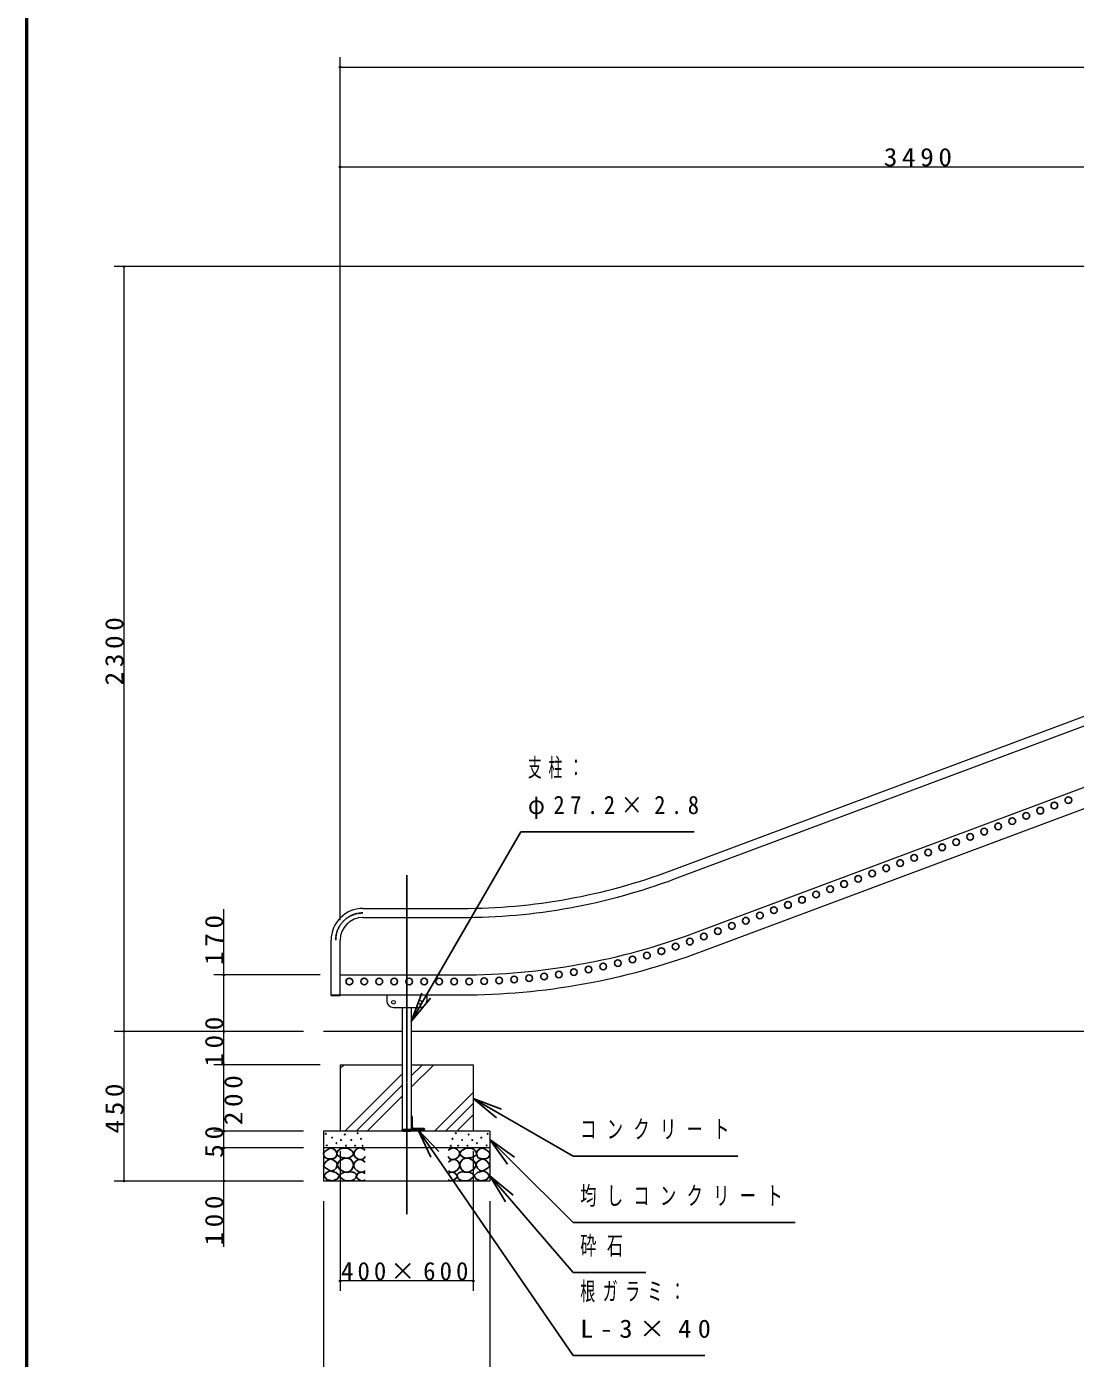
# Model space of a CAD drawing. Units: millimetres at full size. Extents: x -11724 to 54, y -1854 to 8010.
# Drawn here: x -11550 to -8397, y 1453 to 5458 of the extents above; entities that cross this region are included whole.
import ezdxf

# ---------------------------------------------------------------- set-up
doc = ezdxf.new("R2010")
doc.units = ezdxf.units.MM
doc.linetypes.add('USER2', pattern=[6, 3, -1, 1, -1])
for name, color, linetype, lineweight in [('A3図枠', 7, 'Continuous', 25), ('線', 2, 'Continuous', 25), ('補助', 2, 'Continuous', 13)]:
    doc.layers.add(name, color=color, linetype=linetype, lineweight=lineweight)
doc.styles.add('ＭＳ ゴシック', font='')
doc.styles.get('ＭＳ ゴシック').set_extended_font_data('MS Gothic')

# ---------------------------------------------------------------- blocks, each defined once
blk = doc.blocks.new('dimension_origin')
at = {"color": 0, "linetype": 'Continuous', "lineweight": -2}
blk.add_circle((0, 0), 1.25, dxfattribs=at)

msp = doc.modelspace()

# ---------------------------------------------------------------- linework, layer by layer
at = {"layer": 'A3図枠', "lineweight": 50}
msp.add_line((-11550, 8010), (-11550, 0), dxfattribs=at)
at = {"layer": '線', "color": 7, "lineweight": 13}
for p, q in [((-9611.808, 2920.179), (-7302.12, 3783.736)), ((-9602.282, 2894.701), (-7283.365, 3761.709)), ((-9541.767, 2732.844), (-7125.662, 3636.189)), ((-9520.754, 2676.644), (-7125.662, 3572.132)), ((-10538.781, 2806.189), (-10242.181, 2806.189)), ((-10538.781, 2778.989), (-10242.181, 2778.989)), ((-10634.381, 2546.189), (-10634.381, 2710.589)), ((-10607.181, 2546.189), (-10607.181, 2710.589)), ((-10607.181, 2606.189), (-10242.181, 2606.189)), ((-10634.381, 2546.189), (-10242.181, 2546.189)), ((-10467.181, 2546.189), (-10467.181, 2528.189)), ((-10347.181, 2546.189), (-10347.181, 2528.189)), ((-10447.181, 2508.189), (-10367.181, 2508.189)), ((-10447.181, 2508.189), (-10367.181, 2508.189)), ((-10420.781, 2508.189), (-10420.781, 2141.199)), ((-10393.581, 2508.189), (-10393.581, 2141.199)), ((-10420.781, 2436.198), (-10657.181, 2436.198)), ((-6770.462, 2436.198), (-10393.581, 2436.198)), ((-10607.181, 2336.199), (-10420.781, 2336.199)), ((-10607.181, 2336.199), (-10607.181, 2136.199)), ((-10393.581, 2336.199), (-10207.181, 2336.199)), ((-10207.181, 2336.199), (-10207.181, 2136.199)), ((-10657.181, 2136.199), (-10657.181, 1986.199)), ((-10157.181, 2136.199), (-10657.181, 2136.199)), ((-10157.181, 2136.199), (-10157.181, 1986.199)), ((-10157.181, 2086.199), (-10657.181, 2086.199)), ((-10157.181, 1986.199), (-10657.181, 1986.199))]:
    msp.add_line(p, q, dxfattribs=at)
at = {"layer": '線', "color": 20, "linetype": 'USER2'}
msp.add_line((-10407.181, 2906.189), (-10407.181, 1886.199), dxfattribs=at)
at = {"layer": '線'}
for p, q in [((-10634.381, 2546.189), (-10634.381, 2543.889)), ((-10634.381, 2543.889), (-10607.181, 2543.889)), ((-10607.181, 2546.189), (-10607.181, 2543.889)), ((-10392.581, 2181.199), (-10393.581, 2181.199)), ((-10390.581, 2179.199), (-10390.581, 2148.699)), ((-10420.781, 2141.199), (-10393.581, 2141.199)), ((-10420.781, 2139.699), (-10420.781, 2141.199)), ((-10416.459, 2136.199), (-10397.904, 2136.199)), ((-10393.581, 2139.699), (-10393.581, 2141.199)), ((-10353.581, 2141.199), (-10393.581, 2141.199)), ((-10355.581, 2144.199), (-10386.081, 2144.199)), ((-10353.581, 2142.199), (-10353.581, 2141.199))]:
    msp.add_line(p, q, dxfattribs=at)
for points in [[(-10634.733, 2085.601), (-10641.195, 2083.06), (-10647.407, 2079.581), (-10653.265, 2075.543), (-10656.912, 2070.075), (-10655.9, 2062.493), (-10650.892, 2056.134), (-10644.027, 2053.544), (-10636.317, 2053.282), (-10628.705, 2053.887), (-10622.376, 2056.451), (-10618.623, 2061.737), (-10617.306, 2068.174), (-10618.154, 2073.38), (-10621.108, 2078.313), (-10627.268, 2083.141)], [(-10595.309, 2085.692), (-10600.213, 2085.075), (-10605.85, 2082.989), (-10613.821, 2077.201), (-10617.473, 2070.285), (-10616.599, 2066.323), (-10612.878, 2061.906), (-10603.387, 2057.133), (-10593.417, 2055.689), (-10586.066, 2055.516), (-10578.55, 2057.04), (-10570.952, 2061.655), (-10567.198, 2067.852), (-10568.167, 2072.505), (-10572.874, 2077.853), (-10583.543, 2084.059)], [(-10219.054, 2085.692), (-10214.15, 2085.075), (-10208.513, 2082.989), (-10200.541, 2077.201), (-10196.89, 2070.285), (-10197.764, 2066.323), (-10201.485, 2061.906), (-10210.976, 2057.133), (-10220.946, 2055.689), (-10228.297, 2055.516), (-10235.812, 2057.04), (-10243.411, 2061.655), (-10247.165, 2067.852), (-10246.196, 2072.505), (-10241.489, 2077.853), (-10230.82, 2084.059)], [(-10179.63, 2085.601), (-10173.168, 2083.06), (-10166.956, 2079.581), (-10161.098, 2075.543), (-10157.451, 2070.075), (-10158.463, 2062.493), (-10163.47, 2056.134), (-10170.336, 2053.544), (-10178.046, 2053.282), (-10185.658, 2053.887), (-10191.987, 2056.451), (-10195.74, 2061.737), (-10197.057, 2068.174), (-10196.209, 2073.38), (-10193.254, 2078.313), (-10187.095, 2083.141)], [(-10637.267, 2052.649), (-10642.596, 2049.856), (-10648.04, 2045.678), (-10654.489, 2038.858), (-10656.912, 2032.054), (-10653.284, 2027.226), (-10646.773, 2022.865), (-10640.136, 2018.577), (-10633.466, 2016.528), (-10625.821, 2018.974), (-10619.524, 2025.4), (-10616.418, 2033.677), (-10617.94, 2042.193), (-10626.098, 2049.443)], [(-10608.013, 2021.362), (-10595.424, 2014.505), (-10582.064, 2013.523), (-10571.78, 2020.977), (-10566.928, 2032.714), (-10569.208, 2043.492), (-10576.118, 2051.635), (-10584.943, 2055.068), (-10596.119, 2053.797), (-10609.874, 2045.742), (-10615.851, 2034.876), (-10613.215, 2027.683)], [(-10206.35, 2021.362), (-10218.939, 2014.505), (-10232.299, 2013.523), (-10242.582, 2020.977), (-10247.435, 2032.714), (-10245.154, 2043.492), (-10238.245, 2051.635), (-10229.42, 2055.068), (-10218.243, 2053.797), (-10204.489, 2045.742), (-10198.512, 2034.876), (-10201.147, 2027.683)], [(-10177.095, 2052.649), (-10171.766, 2049.856), (-10166.323, 2045.678), (-10159.874, 2038.858), (-10157.451, 2032.054), (-10161.078, 2027.226), (-10167.59, 2022.865), (-10174.227, 2018.577), (-10180.897, 2016.528), (-10188.542, 2018.974), (-10194.839, 2025.4), (-10197.945, 2033.677), (-10196.423, 2042.193), (-10188.265, 2049.443)], [(-10638.087, 2016.716), (-10649.406, 2010.697), (-10656.217, 2001.882), (-10647.731, 1990.612), (-10629.296, 1986.498), (-10614.942, 1992.608), (-10609.517, 2002.98), (-10620.298, 2012.089)], [(-10580.983, 2012.572), (-10588.518, 2013.198), (-10596.66, 2011.761), (-10605.588, 2007.703), (-10609.905, 2002.3), (-10607.218, 1997.618), (-10601.256, 1993.11), (-10594.777, 1989.267), (-10587.47, 1986.894), (-10575.621, 1987.127), (-10565.306, 1991.218), (-10560.602, 1996.026), (-10558.549, 2001.76), (-10559.608, 2006.908), (-10563.684, 2011.49), (-10572.083, 2014.031)], [(-10233.38, 2012.572), (-10225.845, 2013.198), (-10217.703, 2011.761), (-10208.775, 2007.703), (-10204.458, 2002.3), (-10207.145, 1997.618), (-10213.107, 1993.11), (-10219.586, 1989.267), (-10226.893, 1986.894), (-10238.741, 1987.127), (-10249.057, 1991.218), (-10253.76, 1996.026), (-10255.814, 2001.76), (-10254.755, 2006.908), (-10250.679, 2011.49), (-10242.28, 2014.031)], [(-10176.276, 2016.716), (-10164.957, 2010.697), (-10158.146, 2001.882), (-10166.632, 1990.612), (-10185.067, 1986.498), (-10199.421, 1992.608), (-10204.846, 2002.98), (-10194.064, 2012.089)]]:
    msp.add_lwpolyline(points, close=True, dxfattribs=at)
for points in [[(-10532.181, 2079.498), (-10540.609, 2084.353), (-10549.291, 2085.835), (-10554.911, 2084.147), (-10560.064, 2080.448), (-10564.536, 2075.139), (-10566.401, 2068.408), (-10562.733, 2059.637), (-10554.678, 2053.199), (-10546.379, 2050.82), (-10539.152, 2051.932), (-10535.102, 2055.308), (-10532.181, 2059.853)], [(-10282.181, 2079.498), (-10273.754, 2084.353), (-10265.071, 2085.835), (-10259.452, 2084.147), (-10254.299, 2080.448), (-10249.827, 2075.139), (-10247.961, 2068.408), (-10251.63, 2059.637), (-10259.685, 2053.199), (-10267.984, 2050.82), (-10275.211, 2051.932), (-10279.261, 2055.308), (-10282.181, 2059.853)], [(-10532.498, 2043.377), (-10539.639, 2048.839), (-10547.707, 2051.298), (-10554.412, 2050.074), (-10560.381, 2046.229), (-10564.774, 2040.447), (-10566.401, 2033.238), (-10563.737, 2024.63), (-10557.529, 2017.712), (-10549.89, 2013.84), (-10542.321, 2012.959), (-10537.167, 2014.399), (-10532.498, 2017.078)], [(-10281.865, 2043.377), (-10274.724, 2048.839), (-10266.656, 2051.298), (-10259.951, 2050.074), (-10253.982, 2046.229), (-10249.589, 2040.447), (-10247.961, 2033.238), (-10250.626, 2024.63), (-10256.834, 2017.712), (-10264.473, 2013.84), (-10272.042, 2012.959), (-10277.196, 2014.399), (-10281.865, 2017.078)], [(-10532.181, 2008.84), (-10538.199, 2012.159), (-10545.489, 2012.959), (-10554.205, 2008.626), (-10558.48, 2001.87), (-10557.867, 1998.2), (-10554.995, 1993.949), (-10547.832, 1988.477), (-10540.419, 1986.661), (-10536.123, 1987.713), (-10532.181, 1989.829)], [(-10282.181, 2008.84), (-10276.163, 2012.159), (-10268.874, 2012.959), (-10260.157, 2008.626), (-10255.883, 2001.87), (-10256.495, 1998.2), (-10259.368, 1993.949), (-10266.531, 1988.477), (-10273.943, 1986.661), (-10278.24, 1987.713), (-10282.181, 1989.829)]]:
    msp.add_lwpolyline(points, dxfattribs=at)
for centre, radius in [((-8459.931, 3115.974), 10), ((-8417.781, 3131.733), 10), ((-8544.232, 3084.455), 10), ((-8502.081, 3100.215), 10), ((-8670.682, 3037.177), 10), ((-8628.532, 3052.937), 10), ((-8586.382, 3068.696), 10), ((-8754.983, 3005.659), 10), ((-8712.833, 3021.418), 10), ((-8881.434, 2958.381), 10), ((-8839.283, 2974.14), 10), ((-8797.133, 2989.899), 10), ((-8965.734, 2926.862), 10), ((-8923.584, 2942.621), 10), ((-9092.185, 2879.584), 10), ((-9050.035, 2895.343), 10), ((-9007.884, 2911.103), 10), ((-9176.485, 2848.065), 10), ((-9134.335, 2863.825), 10), ((-9302.936, 2800.787), 10), ((-9260.786, 2816.547), 10), ((-9218.636, 2832.306), 10), ((-9429.387, 2753.509), 10), ((-9387.237, 2769.269), 10), ((-9345.086, 2785.028), 10), ((-9513.687, 2721.991), 10), ((-9471.537, 2737.75), 10), ((-9641.568, 2677.546), 10), ((-9598.594, 2691.458), 10), ((-9555.941, 2706.327), 10), ((-9772.207, 2641.622), 10), ((-9728.397, 2652.621), 10), ((-9684.843, 2664.598), 10), ((-10039.232, 2596.41), 10), ((-9994.343, 2601.45), 10), ((-9949.579, 2607.493), 10), ((-9904.961, 2614.536), 10), ((-9860.512, 2622.574), 10), ((-9816.253, 2631.604), 10), ((-10579.681, 2586.189), 10), ((-10534.681, 2586.189), 10), ((-10489.681, 2586.189), 10), ((-10444.681, 2586.189), 10), ((-10399.681, 2586.189), 10), ((-10354.681, 2586.189), 10), ((-10309.681, 2586.189), 10), ((-10264.681, 2586.189), 10), ((-10219.596, 2586.315), 10), ((-10174.415, 2587.326), 10), ((-10129.29, 2589.346), 10), ((-10084.221, 2592.374), 10), ((-10650.575, 2128.376), 1), ((-10593.226, 2126.158), 1), ((-10554.764, 2130.29), 1), ((-10259.598, 2130.29), 1), ((-10221.137, 2126.158), 1), ((-10163.788, 2128.376), 1), ((-10647.407, 2093.522), 1), ((-10631.564, 2116.969), 1), ((-10618.574, 2100.176), 1), ((-10604.632, 2109.681), 1), ((-10589.74, 2092.572), 1), ((-10573.685, 2109.748), 1), ((-10562.062, 2092.719), 1), ((-10544.764, 2113.262), 1), ((-10539.898, 2092.179), 1), ((-10274.465, 2092.179), 1), ((-10269.599, 2113.262), 1), ((-10252.3, 2092.719), 1), ((-10240.677, 2109.748), 1), ((-10224.623, 2092.572), 1), ((-10209.731, 2109.681), 1), ((-10195.789, 2100.176), 1), ((-10182.798, 2116.969), 1), ((-10166.956, 2093.522), 1)]:
    msp.add_circle(centre, radius, dxfattribs=at)
at = {"layer": '線', "color": 7, "lineweight": 13}
for centre in [(-10447.181, 2524.189), (-10367.181, 2524.189)]:
    msp.add_circle(centre, 5.5, dxfattribs=at)
for centre, radius, start, end in [((-10242.181, 4606.189), 1800, 270, 290.5), ((-10242.181, 4606.189), 1827.2, 270, 290.5), ((-10538.781, 2710.589), 95.6, 90, 180), ((-10538.781, 2710.589), 68.4, 90, 180), ((-10242.181, 4606.189), 2000, 270, 290.5), ((-10242.181, 4606.189), 2060, 270, 290.5), ((-10447.181, 2528.189), 20, 180, 270), ((-10447.181, 2528.189), 20, 180, 270), ((-10367.181, 2528.189), 20, 270, 0), ((-10367.181, 2528.189), 20, 270, 0)]:
    msp.add_arc(centre, radius, start, end, dxfattribs=at)
at = {"layer": '線', "color": 20, "linetype": 'USER2'}
msp.add_arc((-10538.781, 2710.589), 82, 90, 180, dxfattribs=at)
at = {"layer": '線'}
for centre, radius, start, end in [((-10392.581, 2179.199), 2, 0, 90), ((-10417.781, 2139.699), 3, 180, 228.59038), ((-10416.459, 2141.199), 5, 228.59038, 270), ((-10397.904, 2141.199), 5, 270, 311.40962), ((-10396.581, 2139.699), 3, 311.40962, 0), ((-10386.081, 2148.699), 4.5, 180, 270), ((-10355.581, 2142.199), 2, 0, 90)]:
    msp.add_arc(centre, radius, start, end, dxfattribs=at)
at = {"layer": '補助'}
for p, q in [((-10607.181, 2770.589), (-10607.181, 5366.189)), ((-10607.181, 5336.189), (-5568.477, 5336.189)), ((-10607.181, 2770.589), (-10607.181, 5066.189)), ((-10607.181, 5036.189), (-7119.662, 5036.189)), ((-7166.062, 4736.189), (-11287.181, 4736.189)), ((-11257.181, 2436.198), (-11257.181, 4736.189)), ((-10957.181, 2436.198), (-10957.181, 2803.76)), ((-10667.181, 2606.189), (-10987.181, 2606.189)), ((-10717.181, 2436.198), (-11287.181, 2436.198)), ((-10717.181, 2436.198), (-11287.181, 2436.198)), ((-11257.181, 1986.199), (-11257.181, 2436.198)), ((-10717.181, 2436.198), (-10987.181, 2436.198)), ((-10717.181, 2436.198), (-10987.181, 2436.198)), ((-10957.181, 2336.199), (-10957.181, 2436.198)), ((-10667.181, 2336.199), (-10987.181, 2336.199)), ((-10667.181, 2336.199), (-10987.181, 2336.199)), ((-10957.181, 2136.199), (-10957.181, 2336.199)), ((-10607.181, 2324.387), (-10595.37, 2336.199)), ((-10393.581, 2268.58), (-10325.962, 2336.199)), ((-10393.581, 2302.256), (-10359.638, 2336.199)), ((-10393.581, 2335.932), (-10393.314, 2336.199)), ((-10593.314, 2136.199), (-10420.781, 2308.732)), ((-10559.638, 2136.199), (-10420.781, 2275.056)), ((-10323.907, 2136.199), (-10207.181, 2252.924)), ((-10525.962, 2136.199), (-10420.781, 2241.38)), ((-10290.231, 2136.199), (-10207.181, 2219.248)), ((-10256.555, 2136.199), (-10207.181, 2185.572)), ((-10717.181, 2136.199), (-10987.181, 2136.199)), ((-10717.181, 2136.199), (-10987.181, 2136.199)), ((-10957.181, 2083.199), (-10957.181, 2139.199)), ((-10717.181, 2086.199), (-10987.181, 2086.199)), ((-10717.181, 2086.199), (-10987.181, 2086.199)), ((-10957.181, 1788.627), (-10957.181, 2086.199)), ((-10607.181, 2076.199), (-10607.181, 1656.199)), ((-10207.181, 2076.199), (-10207.181, 1656.199)), ((-10717.181, 1986.199), (-11287.181, 1986.199)), ((-10717.181, 1986.199), (-10987.181, 1986.199)), ((-10657.181, 1926.199), (-10657.181, 1356.199)), ((-10157.181, 1926.199), (-10157.181, 1356.199)), ((-10207.181, 1686.199), (-10607.181, 1686.199))]:
    msp.add_line(p, q, dxfattribs=at)
at = {"layer": '補助', "lineweight": 25}
for p, q in [((-10348.581, 2544.14), (-10064.492, 3036.198)), ((-10064.492, 3036.198), (-10034.492, 3036.198)), ((-10034.492, 3036.198), (-9542.628, 3036.198)), ((-10361.572, 2551.64), (-10393.581, 2466.198)), ((-10393.581, 2466.198), (-10348.581, 2544.14)), ((-10335.591, 2536.64), (-10393.581, 2466.198)), ((-10136.739, 2176.413), (-10207.181, 2234.404)), ((-10121.739, 2202.394), (-10207.181, 2234.404)), ((-10207.181, 2234.404), (-10129.239, 2189.404)), ((-10129.239, 2189.404), (-9907.181, 2061.199)), ((-10335.045, 2058.495), (-10373.581, 2141.199)), ((-10310.305, 2075.463), (-10373.581, 2141.199)), ((-10373.581, 2141.199), (-10322.675, 2066.979)), ((-10104.148, 2036.953), (-10157.181, 2111.199)), ((-10082.935, 2058.166), (-10157.181, 2111.199)), ((-10157.181, 2111.199), (-10093.542, 2047.559)), ((-10322.675, 2066.979), (-9907.181, 1461.199)), ((-10093.542, 2047.559), (-9907.181, 1861.199)), ((-9907.181, 2061.199), (-9877.181, 2061.199)), ((-9877.181, 2061.199), (-9411.228, 2061.199)), ((-10109.869, 1923.866), (-10157.181, 2001.882)), ((-10087.124, 1943.427), (-10157.181, 2001.882)), ((-10157.181, 2001.882), (-10098.496, 1933.646)), ((-10098.496, 1933.646), (-9907.181, 1711.199)), ((-9907.181, 1861.199), (-9877.181, 1861.199)), ((-9877.181, 1861.199), (-9239.438, 1861.199)), ((-9907.181, 1711.199), (-9877.181, 1711.199)), ((-9877.181, 1711.199), (-9688.556, 1711.199)), ((-9907.181, 1461.199), (-9877.181, 1461.199)), ((-9877.181, 1461.199), (-9510.597, 1461.199))]:
    msp.add_line(p, q, dxfattribs=at)

# ---------------------------------------------------------------- block references
at = {"layer": '補助', "xscale": 2, "yscale": 2}
for p in [(-10607.181, 5336.189), (-10607.181, 5036.189), (-10607.181, 1686.199)]:
    msp.add_blockref('dimension_origin', p, dxfattribs=at)
for p, rotation in [((-11257.181, 4736.189), 270), ((-10957.181, 2606.189), 270), ((-11257.181, 2436.198), 90), ((-11257.181, 2436.198), 270), ((-10957.181, 2436.198), 90), ((-10957.181, 2436.198), 270), ((-10957.181, 2336.199), 90), ((-10957.181, 2336.199), 270), ((-10957.181, 2136.199), 90), ((-10957.181, 2136.199), 90), ((-10957.181, 2086.199), 270), ((-10957.181, 2086.199), 270), ((-11257.181, 1986.199), 90), ((-10957.181, 1986.199), 90), ((-10207.181, 1686.199), 180)]:
    msp.add_blockref('dimension_origin', p, dxfattribs=dict(at, rotation=rotation))

# ---------------------------------------------------------------- texts
at = {"layer": '補助', "char_height": 54.99, "style": 'ＭＳ ゴシック'}
for s, insert, attachment_point in [('\\T1.33;\\W1.1;3490', (-8863.422, 5037.189), 8), ('\\T1.5;\\W0.55;支柱：', (-10042.742, 3257.448), 1), ('\\T1.5;\\W0.9;φ27.2×2.8', (-10042.742, 3144.948), 1), ('\\T1.64;\\W0.65;コンクリート', (-9885.431, 2169.949), 1), ('\\T1.64;\\W0.65;均しコンクリート', (-9885.431, 1969.949), 1), ('\\T1.64;\\W0.65;砕石', (-9885.431, 1819.949), 1), ('\\T1.32;400×600', (-10407.181, 1687.199), 8), ('\\T1.5;\\W0.6;根ガラミ：', (-9885.431, 1682.449), 1), ('\\T1.5;\\W1.05;L-3×40', (-9885.431, 1569.949), 1)]:
    msp.add_mtext(s, dxfattribs=dict(at, insert=insert, attachment_point=attachment_point))
at = {"layer": '補助', "char_height": 54.99, "rotation": 90, "style": 'ＭＳ ゴシック'}
for s, insert, attachment_point in [('\\T1.33;\\W1.1;2300', (-11258.181, 3586.193), 8), ('\\T1.33;\\W1.1;170', (-10958.181, 2718.046), 8), ('\\T1.33;\\W1.1;100', (-10958.181, 2412.235), 8), ('\\T1.33;\\W1.1;200', (-10956.181, 2236.199), 2), ('\\T1.33;\\W1.1;450', (-11258.181, 2211.198), 8), ('\\T1.34;\\W1.1;50', (-10958.181, 2111.199), 8), ('\\T1.33;\\W1.1;100', (-10958.181, 1874.342), 8)]:
    msp.add_mtext(s, dxfattribs=dict(at, insert=insert, attachment_point=attachment_point))

doc.saveas('drawing.dxf')
